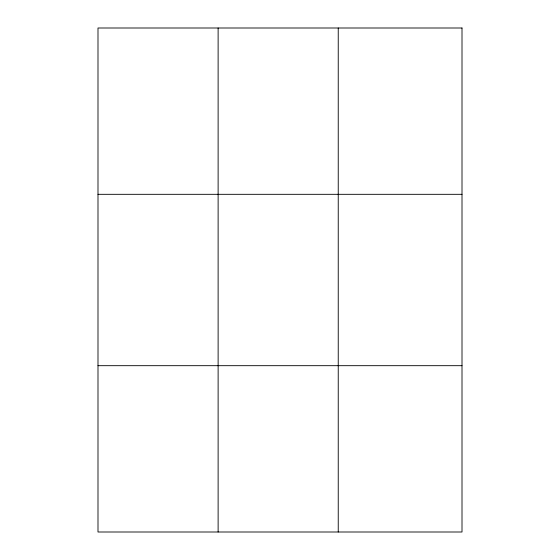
<?xml version="1.0" encoding="UTF-8"?>
<svg xmlns="http://www.w3.org/2000/svg" width="560" height="560" viewBox="0 0 560 560"><rect width="100%" height="100%" fill="white"/><g stroke="black" fill="none" stroke-linecap="round" stroke-linejoin="round"><path stroke-width="0.84" d="M218.12 532L218.12 28M338.24 532L338.24 28M97.993 194.32L462.007 194.32M97.993 365.68L462.007 365.68M462.007 28L462.007 532L97.993 532L97.993 28L462.007 28"/></g></svg>
